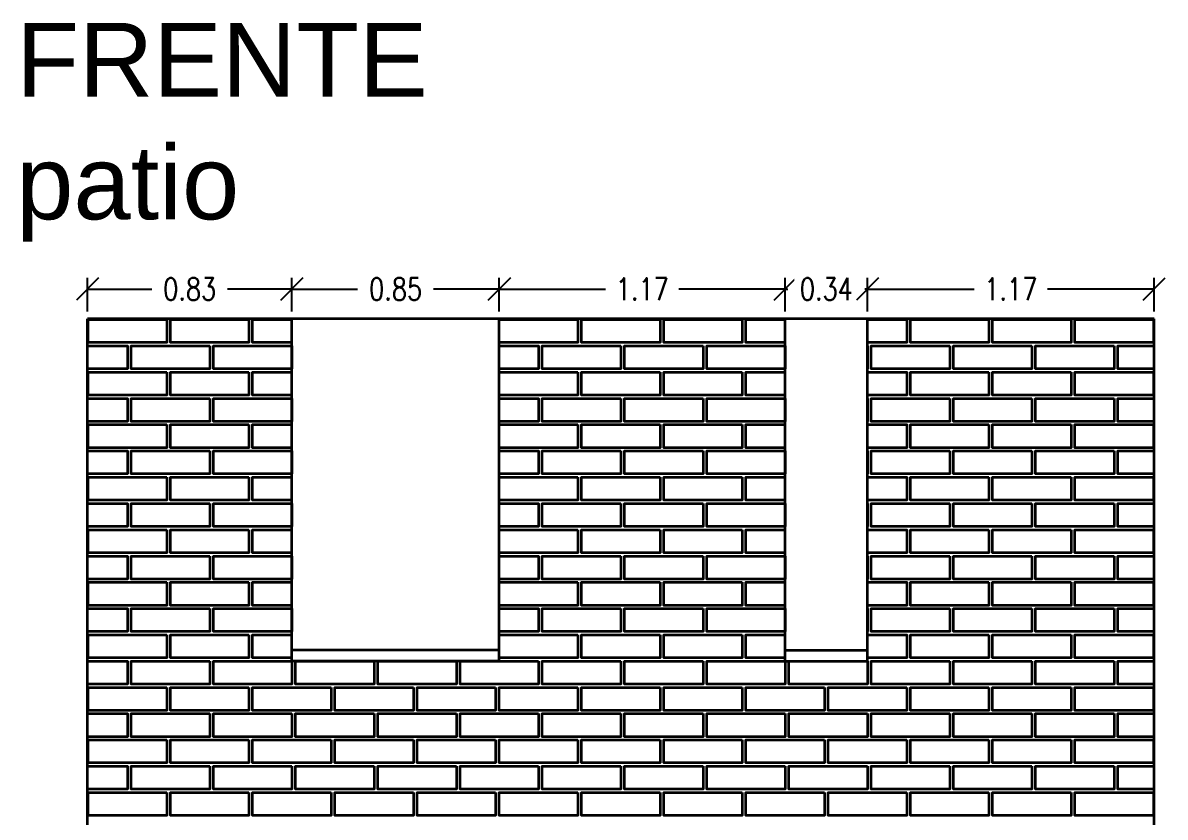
# Model space of a CAD drawing. Header units: metres. Extents: x 45 to 666, y -23 to 325.
# Drawn here: x 212.746 to 217.4, y 61.087 to 64.322 of the extents above; entities that cross this region are included whole.
import ezdxf

# ---------------------------------------------------------------- set-up
doc = ezdxf.new("R2010")
doc.units = ezdxf.units.M
doc.header["$LTSCALE"] = 5
doc.header["$MEASUREMENT"] = 0
doc.layers.get('0').update_dxf_attribs({"color": 30})
doc.layers.get('DEFPOINTS').update_dxf_attribs({"color": 210})
for name, color, linetype, lineweight in [('A-ANNO-DIMS', 3, 'Continuous', 18), ('A-ANNO-TEXT', 3, 'Continuous', 18), ('A-ELEV-MBE1', 7, 'Continuous', 35), ('A-WALL-FULL', 7, 'Continuous', 35)]:
    doc.layers.add(name, color=color, linetype=linetype, lineweight=lineweight)
doc.styles.add('E-ROMANS', font='romans.shx', dxfattribs={"width": 0.8})
doc.styles.get("Standard").update_dxf_attribs({"font": 'arial.ttf'})
doc.dimstyles.new('E-0050_TICK_18', dxfattribs={"dimscale": 0.001, "dimtxt": 90, "dimasz": 90, "dimexe": 45, "dimexo": 30, "dimgap": 45, "dimtad": 0, "dimzin": 0, "dimdsep": 46, "dimtxsty": 'E-ROMANS', "dimblk": 'OBLIQUE', "dimcen": 45, "dimclrd": 256, "dimclre": 256, "dimclrt": 256, "dimadec": 0, "dimazin": 0, "dimtfac": 1, "dimtmove": 1, "dimatfit": 3, "dimldrblk": 'OPEN90', "dimfxl": 1, "dimtfill": 1, "dimtolj": 1, "dimtzin": 0, "dimarcsym": 0})

# ---------------------------------------------------------------- blocks, each defined once
blk = doc.blocks.new('_Oblique')
at = {"color": 0, "linetype": 'ByBlock', "lineweight": -2}
blk.add_line((-0.5, -0.5), (0.5, 0.5), dxfattribs=at)
blk = doc.blocks.new('*D465')
at = {"layer": 'A-ANNO-DIMS', "lineweight": -2, "transparency": 16777216}
for p, q in [((213.009, 63.1466), (213.009, 63.2829)), ((213.842, 63.1466), (213.842, 63.2829)), ((213.009, 63.2379), (213.2708, 63.2379)), ((213.842, 63.2379), (213.5802, 63.2379))]:
    blk.add_line(p, q, dxfattribs=at)
at = {"layer": 'DEFPOINTS', "color": 0, "transparency": 16777216}
for p in [(213.842, 63.2379), (213.009, 63.1166), (213.842, 63.1166)]:
    blk.add_point(p, dxfattribs=at)
at = {"layer": 'A-ANNO-DIMS', "lineweight": -2, "transparency": 16777216, "xscale": 0.09, "yscale": 0.09, "zscale": 0.09, "rotation": 180}
blk.add_blockref('_Oblique', (213.009, 63.2379), dxfattribs=at)
at = {"layer": 'A-ANNO-DIMS', "lineweight": -2, "transparency": 16777216, "xscale": 0.09, "yscale": 0.09, "zscale": 0.09}
blk.add_blockref('_Oblique', (213.842, 63.2379), dxfattribs=at)
at = {"layer": 'A-ANNO-DIMS', "transparency": 16777216, "insert": (213.4255, 63.2379), "char_height": 0.09, "attachment_point": 5, "style": 'E-ROMANS', "bg_fill": 3, "box_fill_scale": 1.25, "bg_fill_color": 256, "bg_fill_true_color": 13158600, "bg_fill_transparency": 0}
blk.add_mtext('\\A1;0.83', dxfattribs=at)
blk = doc.blocks.new('_Open90')
at = {"color": 0, "linetype": 'ByBlock', "lineweight": -2}
for p, q in [((0, 0), (-1, 0)), ((-0.5, 0.5), (0, 0)), ((0, 0), (-0.5, -0.5))]:
    blk.add_line(p, q, dxfattribs=at)
blk = doc.blocks.new('*D466')
at = {"layer": 'A-ANNO-DIMS', "lineweight": -2, "transparency": 16777216}
for p, q in [((213.842, 63.1466), (213.842, 63.2829)), ((214.687, 63.1466), (214.687, 63.2829)), ((213.842, 63.2379), (214.1098, 63.2379)), ((214.687, 63.2379), (214.4192, 63.2379))]:
    blk.add_line(p, q, dxfattribs=at)
at = {"layer": 'DEFPOINTS', "color": 0, "transparency": 16777216}
for p in [(214.687, 63.2379), (213.842, 63.1166), (214.687, 63.1166)]:
    blk.add_point(p, dxfattribs=at)
at = {"layer": 'A-ANNO-DIMS', "lineweight": -2, "transparency": 16777216, "xscale": 0.09, "yscale": 0.09, "zscale": 0.09, "rotation": 180}
blk.add_blockref('_Oblique', (213.842, 63.2379), dxfattribs=at)
at = {"layer": 'A-ANNO-DIMS', "lineweight": -2, "transparency": 16777216, "xscale": 0.09, "yscale": 0.09, "zscale": 0.09}
blk.add_blockref('_Oblique', (214.687, 63.2379), dxfattribs=at)
at = {"layer": 'A-ANNO-DIMS', "transparency": 16777216, "insert": (214.2645, 63.2379), "char_height": 0.09, "attachment_point": 5, "style": 'E-ROMANS', "bg_fill": 3, "box_fill_scale": 1.25, "bg_fill_color": 256, "bg_fill_true_color": 13158600, "bg_fill_transparency": 0}
blk.add_mtext('\\A1;0.85', dxfattribs=at)
blk = doc.blocks.new('*D467')
at = {"layer": 'A-ANNO-DIMS', "lineweight": -2, "transparency": 16777216}
for p, q in [((214.687, 63.1466), (214.687, 63.2829)), ((215.852, 63.1466), (215.852, 63.2829)), ((214.687, 63.2379), (215.1199, 63.2379)), ((215.852, 63.2379), (215.4191, 63.2379))]:
    blk.add_line(p, q, dxfattribs=at)
at = {"layer": 'DEFPOINTS', "color": 0, "transparency": 16777216}
for p in [(215.852, 63.2379), (214.687, 63.1166), (215.852, 63.1166)]:
    blk.add_point(p, dxfattribs=at)
at = {"layer": 'A-ANNO-DIMS', "lineweight": -2, "transparency": 16777216, "xscale": 0.09, "yscale": 0.09, "zscale": 0.09, "rotation": 180}
blk.add_blockref('_Oblique', (214.687, 63.2379), dxfattribs=at)
at = {"layer": 'A-ANNO-DIMS', "lineweight": -2, "transparency": 16777216, "xscale": 0.09, "yscale": 0.09, "zscale": 0.09}
blk.add_blockref('_Oblique', (215.852, 63.2379), dxfattribs=at)
at = {"layer": 'A-ANNO-DIMS', "transparency": 16777216, "insert": (215.2695, 63.2379), "char_height": 0.09, "attachment_point": 5, "style": 'E-ROMANS', "bg_fill": 3, "box_fill_scale": 1.25, "bg_fill_color": 256, "bg_fill_true_color": 13158600, "bg_fill_transparency": 0}
blk.add_mtext('\\A1;1.17', dxfattribs=at)
blk = doc.blocks.new('*D468')
at = {"layer": 'A-ANNO-DIMS', "lineweight": -2, "transparency": 16777216}
for p, q in [((215.852, 63.1466), (215.852, 63.2829)), ((216.187, 63.1466), (216.187, 63.2829)), ((215.852, 63.2379), (215.762, 63.2379)), ((215.852, 63.2379), (215.8631, 63.2379)), ((216.187, 63.2379), (216.1759, 63.2379)), ((216.187, 63.2379), (216.277, 63.2379))]:
    blk.add_line(p, q, dxfattribs=at)
at = {"layer": 'DEFPOINTS', "color": 0, "transparency": 16777216}
for p in [(216.187, 63.2379), (215.852, 63.1166), (216.187, 63.1166)]:
    blk.add_point(p, dxfattribs=at)
at = {"layer": 'A-ANNO-DIMS', "lineweight": -2, "transparency": 16777216, "xscale": 0.09, "yscale": 0.09, "zscale": 0.09}
blk.add_blockref('_Oblique', (215.852, 63.2379), dxfattribs=at)
at = {"layer": 'A-ANNO-DIMS', "lineweight": -2, "transparency": 16777216, "xscale": 0.09, "yscale": 0.09, "zscale": 0.09, "rotation": 180}
blk.add_blockref('_Oblique', (216.187, 63.2379), dxfattribs=at)
at = {"layer": 'A-ANNO-DIMS', "transparency": 16777216, "insert": (216.0195, 63.2379), "char_height": 0.09, "attachment_point": 5, "style": 'E-ROMANS', "bg_fill": 3, "box_fill_scale": 1.25, "bg_fill_color": 256, "bg_fill_true_color": 13158600, "bg_fill_transparency": 0}
blk.add_mtext('\\A1;0.34', dxfattribs=at)
blk = doc.blocks.new('*D469')
at = {"layer": 'A-ANNO-DIMS', "lineweight": -2, "transparency": 16777216}
for p, q in [((216.187, 63.1466), (216.187, 63.2829)), ((217.355, 63.1466), (217.355, 63.2829)), ((216.187, 63.2379), (216.6214, 63.2379)), ((217.355, 63.2379), (216.9206, 63.2379))]:
    blk.add_line(p, q, dxfattribs=at)
at = {"layer": 'DEFPOINTS', "color": 0, "transparency": 16777216}
for p in [(217.355, 63.2379), (216.187, 63.1166), (217.355, 63.1166)]:
    blk.add_point(p, dxfattribs=at)
at = {"layer": 'A-ANNO-DIMS', "lineweight": -2, "transparency": 16777216, "xscale": 0.09, "yscale": 0.09, "zscale": 0.09, "rotation": 180}
blk.add_blockref('_Oblique', (216.187, 63.2379), dxfattribs=at)
at = {"layer": 'A-ANNO-DIMS', "lineweight": -2, "transparency": 16777216, "xscale": 0.09, "yscale": 0.09, "zscale": 0.09}
blk.add_blockref('_Oblique', (217.355, 63.2379), dxfattribs=at)
at = {"layer": 'A-ANNO-DIMS', "transparency": 16777216, "insert": (216.771, 63.2379), "char_height": 0.09, "attachment_point": 5, "style": 'E-ROMANS', "bg_fill": 3, "box_fill_scale": 1.25, "bg_fill_color": 256, "bg_fill_true_color": 13158600, "bg_fill_transparency": 0}
blk.add_mtext('\\A1;1.17', dxfattribs=at)

msp = doc.modelspace()

# ---------------------------------------------------------------- linework, layer by layer
at = {"layer": 'A-ELEV-MBE1'}
for points in [[(213.332, 63.1136), (213.332, 63.0196), (213.012, 63.0196), (213.012, 63.1136)], [(213.667, 63.1136), (213.667, 63.0196), (213.347, 63.0196), (213.347, 63.1136)], [(215.007, 63.1136), (215.007, 63.0196), (214.687, 63.0196), (214.687, 63.1136)], [(215.342, 63.1136), (215.342, 63.0196), (215.022, 63.0196), (215.022, 63.1136)], [(215.677, 63.1136), (215.677, 63.0196), (215.357, 63.0196), (215.357, 63.1136)], [(216.682, 63.1136), (216.682, 63.0196), (216.362, 63.0196), (216.362, 63.1136)], [(217.017, 63.1136), (217.017, 63.0196), (216.697, 63.0196), (216.697, 63.1136)], [(217.352, 63.1136), (217.352, 63.0196), (217.032, 63.0196), (217.032, 63.1136)], [(213.507, 63.0066), (213.507, 62.9126), (213.187, 62.9126), (213.187, 63.0066)], [(213.842, 63.0066), (213.842, 62.9126), (213.522, 62.9126), (213.522, 63.0066)], [(215.182, 63.0066), (215.182, 62.9126), (214.862, 62.9126), (214.862, 63.0066)], [(215.517, 63.0066), (215.517, 62.9126), (215.197, 62.9126), (215.197, 63.0066)], [(215.852, 63.0066), (215.852, 62.9126), (215.532, 62.9126), (215.532, 63.0066)], [(216.522, 63.0066), (216.522, 62.9126), (216.202, 62.9126), (216.202, 63.0066)], [(216.857, 63.0066), (216.857, 62.9126), (216.537, 62.9126), (216.537, 63.0066)], [(217.192, 63.0066), (217.192, 62.9126), (216.872, 62.9126), (216.872, 63.0066)], [(213.332, 62.8996), (213.332, 62.8056), (213.012, 62.8056), (213.012, 62.8996)], [(213.667, 62.8996), (213.667, 62.8056), (213.347, 62.8056), (213.347, 62.8996)], [(215.007, 62.8996), (215.007, 62.8056), (214.687, 62.8056), (214.687, 62.8996)], [(215.342, 62.8996), (215.342, 62.8056), (215.022, 62.8056), (215.022, 62.8996)], [(215.677, 62.8996), (215.677, 62.8056), (215.357, 62.8056), (215.357, 62.8996)], [(216.682, 62.8996), (216.682, 62.8056), (216.362, 62.8056), (216.362, 62.8996)], [(217.017, 62.8996), (217.017, 62.8056), (216.697, 62.8056), (216.697, 62.8996)], [(217.352, 62.8996), (217.352, 62.8056), (217.032, 62.8056), (217.032, 62.8996)], [(213.507, 62.7926), (213.507, 62.6986), (213.187, 62.6986), (213.187, 62.7926)], [(213.842, 62.7926), (213.842, 62.6986), (213.522, 62.6986), (213.522, 62.7926)], [(215.182, 62.7926), (215.182, 62.6986), (214.862, 62.6986), (214.862, 62.7926)], [(215.517, 62.7926), (215.517, 62.6986), (215.197, 62.6986), (215.197, 62.7926)], [(215.852, 62.7926), (215.852, 62.6986), (215.532, 62.6986), (215.532, 62.7926)], [(216.522, 62.7926), (216.522, 62.6986), (216.202, 62.6986), (216.202, 62.7926)], [(216.857, 62.7926), (216.857, 62.6986), (216.537, 62.6986), (216.537, 62.7926)], [(217.192, 62.7926), (217.192, 62.6986), (216.872, 62.6986), (216.872, 62.7926)], [(213.332, 62.6856), (213.332, 62.5916), (213.012, 62.5916), (213.012, 62.6856)], [(213.667, 62.6856), (213.667, 62.5916), (213.347, 62.5916), (213.347, 62.6856)], [(215.007, 62.6856), (215.007, 62.5916), (214.687, 62.5916), (214.687, 62.6856)], [(215.342, 62.6856), (215.342, 62.5916), (215.022, 62.5916), (215.022, 62.6856)], [(215.677, 62.6856), (215.677, 62.5916), (215.357, 62.5916), (215.357, 62.6856)], [(216.682, 62.6856), (216.682, 62.5916), (216.362, 62.5916), (216.362, 62.6856)], [(217.017, 62.6856), (217.017, 62.5916), (216.697, 62.5916), (216.697, 62.6856)], [(217.352, 62.6856), (217.352, 62.5916), (217.032, 62.5916), (217.032, 62.6856)], [(213.507, 62.5786), (213.507, 62.4846), (213.187, 62.4846), (213.187, 62.5786)], [(213.842, 62.5786), (213.842, 62.4846), (213.522, 62.4846), (213.522, 62.5786)], [(215.182, 62.5786), (215.182, 62.4846), (214.862, 62.4846), (214.862, 62.5786)], [(215.517, 62.5786), (215.517, 62.4846), (215.197, 62.4846), (215.197, 62.5786)], [(215.852, 62.5786), (215.852, 62.4846), (215.532, 62.4846), (215.532, 62.5786)], [(216.522, 62.5786), (216.522, 62.4846), (216.202, 62.4846), (216.202, 62.5786)], [(216.857, 62.5786), (216.857, 62.4846), (216.537, 62.4846), (216.537, 62.5786)], [(217.192, 62.5786), (217.192, 62.4846), (216.872, 62.4846), (216.872, 62.5786)], [(213.332, 62.4716), (213.332, 62.3776), (213.012, 62.3776), (213.012, 62.4716)], [(213.667, 62.4716), (213.667, 62.3776), (213.347, 62.3776), (213.347, 62.4716)], [(215.007, 62.4716), (215.007, 62.3776), (214.687, 62.3776), (214.687, 62.4716)], [(215.342, 62.4716), (215.342, 62.3776), (215.022, 62.3776), (215.022, 62.4716)], [(215.677, 62.4716), (215.677, 62.3776), (215.357, 62.3776), (215.357, 62.4716)], [(216.682, 62.4716), (216.682, 62.3776), (216.362, 62.3776), (216.362, 62.4716)], [(217.017, 62.4716), (217.017, 62.3776), (216.697, 62.3776), (216.697, 62.4716)], [(217.352, 62.4716), (217.352, 62.3776), (217.032, 62.3776), (217.032, 62.4716)], [(213.507, 62.3646), (213.507, 62.2706), (213.187, 62.2706), (213.187, 62.3646)], [(213.842, 62.3646), (213.842, 62.2706), (213.522, 62.2706), (213.522, 62.3646)], [(215.182, 62.3646), (215.182, 62.2706), (214.862, 62.2706), (214.862, 62.3646)], [(215.517, 62.3646), (215.517, 62.2706), (215.197, 62.2706), (215.197, 62.3646)], [(215.852, 62.3646), (215.852, 62.2706), (215.532, 62.2706), (215.532, 62.3646)], [(216.522, 62.3646), (216.522, 62.2706), (216.202, 62.2706), (216.202, 62.3646)], [(216.857, 62.3646), (216.857, 62.2706), (216.537, 62.2706), (216.537, 62.3646)], [(217.192, 62.3646), (217.192, 62.2706), (216.872, 62.2706), (216.872, 62.3646)], [(213.332, 62.2576), (213.332, 62.1636), (213.012, 62.1636), (213.012, 62.2576)], [(213.667, 62.2576), (213.667, 62.1636), (213.347, 62.1636), (213.347, 62.2576)], [(215.007, 62.2576), (215.007, 62.1636), (214.687, 62.1636), (214.687, 62.2576)], [(215.342, 62.2576), (215.342, 62.1636), (215.022, 62.1636), (215.022, 62.2576)], [(215.677, 62.2576), (215.677, 62.1636), (215.357, 62.1636), (215.357, 62.2576)], [(216.682, 62.2576), (216.682, 62.1636), (216.362, 62.1636), (216.362, 62.2576)], [(217.017, 62.2576), (217.017, 62.1636), (216.697, 62.1636), (216.697, 62.2576)], [(217.352, 62.2576), (217.352, 62.1636), (217.032, 62.1636), (217.032, 62.2576)], [(213.507, 62.1506), (213.507, 62.0566), (213.187, 62.0566), (213.187, 62.1506)], [(213.842, 62.1506), (213.842, 62.0566), (213.522, 62.0566), (213.522, 62.1506)], [(215.182, 62.1506), (215.182, 62.0566), (214.862, 62.0566), (214.862, 62.1506)], [(215.517, 62.1506), (215.517, 62.0566), (215.197, 62.0566), (215.197, 62.1506)], [(215.852, 62.1506), (215.852, 62.0566), (215.532, 62.0566), (215.532, 62.1506)], [(216.522, 62.1506), (216.522, 62.0566), (216.202, 62.0566), (216.202, 62.1506)], [(216.857, 62.1506), (216.857, 62.0566), (216.537, 62.0566), (216.537, 62.1506)], [(217.192, 62.1506), (217.192, 62.0566), (216.872, 62.0566), (216.872, 62.1506)], [(213.332, 62.0436), (213.332, 61.9496), (213.012, 61.9496), (213.012, 62.0436)], [(213.667, 62.0436), (213.667, 61.9496), (213.347, 61.9496), (213.347, 62.0436)], [(215.007, 62.0436), (215.007, 61.9496), (214.687, 61.9496), (214.687, 62.0436)], [(215.342, 62.0436), (215.342, 61.9496), (215.022, 61.9496), (215.022, 62.0436)], [(215.677, 62.0436), (215.677, 61.9496), (215.357, 61.9496), (215.357, 62.0436)], [(216.682, 62.0436), (216.682, 61.9496), (216.362, 61.9496), (216.362, 62.0436)], [(217.017, 62.0436), (217.017, 61.9496), (216.697, 61.9496), (216.697, 62.0436)], [(217.352, 62.0436), (217.352, 61.9496), (217.032, 61.9496), (217.032, 62.0436)], [(213.507, 61.9366), (213.507, 61.8426), (213.187, 61.8426), (213.187, 61.9366)], [(213.842, 61.9366), (213.842, 61.8426), (213.522, 61.8426), (213.522, 61.9366)], [(215.182, 61.9366), (215.182, 61.8426), (214.862, 61.8426), (214.862, 61.9366)], [(215.517, 61.9366), (215.517, 61.8426), (215.197, 61.8426), (215.197, 61.9366)], [(215.852, 61.9366), (215.852, 61.8426), (215.532, 61.8426), (215.532, 61.9366)], [(216.522, 61.9366), (216.522, 61.8426), (216.202, 61.8426), (216.202, 61.9366)], [(216.857, 61.9366), (216.857, 61.8426), (216.537, 61.8426), (216.537, 61.9366)], [(217.192, 61.9366), (217.192, 61.8426), (216.872, 61.8426), (216.872, 61.9366)], [(213.332, 61.8296), (213.332, 61.7356), (213.012, 61.7356), (213.012, 61.8296)], [(213.667, 61.8296), (213.667, 61.7356), (213.347, 61.7356), (213.347, 61.8296)], [(215.007, 61.8296), (215.007, 61.7356), (214.687, 61.7356), (214.687, 61.8296)], [(215.342, 61.8296), (215.342, 61.7356), (215.022, 61.7356), (215.022, 61.8296)], [(215.677, 61.8296), (215.677, 61.7356), (215.357, 61.7356), (215.357, 61.8296)], [(216.682, 61.8296), (216.682, 61.7356), (216.362, 61.7356), (216.362, 61.8296)], [(217.017, 61.8296), (217.017, 61.7356), (216.697, 61.7356), (216.697, 61.8296)], [(217.352, 61.8296), (217.352, 61.7356), (217.032, 61.7356), (217.032, 61.8296)], [(213.507, 61.7226), (213.507, 61.6286), (213.187, 61.6286), (213.187, 61.7226)], [(213.842, 61.7226), (213.842, 61.6286), (213.522, 61.6286), (213.522, 61.7226)], [(214.177, 61.7226), (214.177, 61.6286), (213.857, 61.6286), (213.857, 61.7226)], [(214.512, 61.7226), (214.512, 61.6286), (214.192, 61.6286), (214.192, 61.7226)], [(214.847, 61.7226), (214.847, 61.6286), (214.527, 61.6286), (214.527, 61.7226)], [(215.182, 61.7226), (215.182, 61.6286), (214.862, 61.6286), (214.862, 61.7226)], [(215.517, 61.7226), (215.517, 61.6286), (215.197, 61.6286), (215.197, 61.7226)], [(215.852, 61.7226), (215.852, 61.6286), (215.532, 61.6286), (215.532, 61.7226)], [(216.187, 61.7226), (216.187, 61.6286), (215.867, 61.6286), (215.867, 61.7226)], [(216.522, 61.7226), (216.522, 61.6286), (216.202, 61.6286), (216.202, 61.7226)], [(216.857, 61.7226), (216.857, 61.6286), (216.537, 61.6286), (216.537, 61.7226)], [(217.192, 61.7226), (217.192, 61.6286), (216.872, 61.6286), (216.872, 61.7226)], [(213.332, 61.6156), (213.332, 61.5216), (213.012, 61.5216), (213.012, 61.6156)], [(213.667, 61.6156), (213.667, 61.5216), (213.347, 61.5216), (213.347, 61.6156)], [(214.002, 61.6156), (214.002, 61.5216), (213.682, 61.5216), (213.682, 61.6156)], [(214.337, 61.6156), (214.337, 61.5216), (214.017, 61.5216), (214.017, 61.6156)], [(214.672, 61.6156), (214.672, 61.5216), (214.352, 61.5216), (214.352, 61.6156)], [(215.007, 61.6156), (215.007, 61.5216), (214.687, 61.5216), (214.687, 61.6156)], [(215.342, 61.6156), (215.342, 61.5216), (215.022, 61.5216), (215.022, 61.6156)], [(215.677, 61.6156), (215.677, 61.5216), (215.357, 61.5216), (215.357, 61.6156)], [(216.012, 61.6156), (216.012, 61.5216), (215.692, 61.5216), (215.692, 61.6156)], [(216.347, 61.6156), (216.347, 61.5216), (216.027, 61.5216), (216.027, 61.6156)], [(216.682, 61.6156), (216.682, 61.5216), (216.362, 61.5216), (216.362, 61.6156)], [(217.017, 61.6156), (217.017, 61.5216), (216.697, 61.5216), (216.697, 61.6156)], [(217.352, 61.6156), (217.352, 61.5216), (217.032, 61.5216), (217.032, 61.6156)], [(213.507, 61.5086), (213.507, 61.4146), (213.187, 61.4146), (213.187, 61.5086)], [(213.842, 61.5086), (213.842, 61.4146), (213.522, 61.4146), (213.522, 61.5086)], [(214.177, 61.5086), (214.177, 61.4146), (213.857, 61.4146), (213.857, 61.5086)], [(214.512, 61.5086), (214.512, 61.4146), (214.192, 61.4146), (214.192, 61.5086)], [(214.847, 61.5086), (214.847, 61.4146), (214.527, 61.4146), (214.527, 61.5086)], [(215.182, 61.5086), (215.182, 61.4146), (214.862, 61.4146), (214.862, 61.5086)], [(215.517, 61.5086), (215.517, 61.4146), (215.197, 61.4146), (215.197, 61.5086)], [(215.852, 61.5086), (215.852, 61.4146), (215.532, 61.4146), (215.532, 61.5086)], [(216.187, 61.5086), (216.187, 61.4146), (215.867, 61.4146), (215.867, 61.5086)], [(216.522, 61.5086), (216.522, 61.4146), (216.202, 61.4146), (216.202, 61.5086)], [(216.857, 61.5086), (216.857, 61.4146), (216.537, 61.4146), (216.537, 61.5086)], [(217.192, 61.5086), (217.192, 61.4146), (216.872, 61.4146), (216.872, 61.5086)], [(213.332, 61.4016), (213.332, 61.3076), (213.012, 61.3076), (213.012, 61.4016)], [(213.667, 61.4016), (213.667, 61.3076), (213.347, 61.3076), (213.347, 61.4016)], [(214.002, 61.4016), (214.002, 61.3076), (213.682, 61.3076), (213.682, 61.4016)], [(214.337, 61.4016), (214.337, 61.3076), (214.017, 61.3076), (214.017, 61.4016)], [(214.672, 61.4016), (214.672, 61.3076), (214.352, 61.3076), (214.352, 61.4016)], [(215.007, 61.4016), (215.007, 61.3076), (214.687, 61.3076), (214.687, 61.4016)], [(215.342, 61.4016), (215.342, 61.3076), (215.022, 61.3076), (215.022, 61.4016)], [(215.677, 61.4016), (215.677, 61.3076), (215.357, 61.3076), (215.357, 61.4016)], [(216.012, 61.4016), (216.012, 61.3076), (215.692, 61.3076), (215.692, 61.4016)], [(216.347, 61.4016), (216.347, 61.3076), (216.027, 61.3076), (216.027, 61.4016)], [(216.682, 61.4016), (216.682, 61.3076), (216.362, 61.3076), (216.362, 61.4016)], [(217.017, 61.4016), (217.017, 61.3076), (216.697, 61.3076), (216.697, 61.4016)], [(217.352, 61.4016), (217.352, 61.3076), (217.032, 61.3076), (217.032, 61.4016)], [(213.507, 61.2946), (213.507, 61.2006), (213.187, 61.2006), (213.187, 61.2946)], [(213.842, 61.2946), (213.842, 61.2006), (213.522, 61.2006), (213.522, 61.2946)], [(214.177, 61.2946), (214.177, 61.2006), (213.857, 61.2006), (213.857, 61.2946)], [(214.512, 61.2946), (214.512, 61.2006), (214.192, 61.2006), (214.192, 61.2946)], [(214.847, 61.2946), (214.847, 61.2006), (214.527, 61.2006), (214.527, 61.2946)], [(215.182, 61.2946), (215.182, 61.2006), (214.862, 61.2006), (214.862, 61.2946)], [(215.517, 61.2946), (215.517, 61.2006), (215.197, 61.2006), (215.197, 61.2946)], [(215.852, 61.2946), (215.852, 61.2006), (215.532, 61.2006), (215.532, 61.2946)], [(216.187, 61.2946), (216.187, 61.2006), (215.867, 61.2006), (215.867, 61.2946)], [(216.522, 61.2946), (216.522, 61.2006), (216.202, 61.2006), (216.202, 61.2946)], [(216.857, 61.2946), (216.857, 61.2006), (216.537, 61.2006), (216.537, 61.2946)], [(217.192, 61.2946), (217.192, 61.2006), (216.872, 61.2006), (216.872, 61.2946)], [(213.332, 61.1876), (213.332, 61.0936), (213.012, 61.0936), (213.012, 61.1876)], [(213.667, 61.1876), (213.667, 61.0936), (213.347, 61.0936), (213.347, 61.1876)], [(214.002, 61.1876), (214.002, 61.0936), (213.682, 61.0936), (213.682, 61.1876)], [(214.337, 61.1876), (214.337, 61.0936), (214.017, 61.0936), (214.017, 61.1876)], [(214.672, 61.1876), (214.672, 61.0936), (214.352, 61.0936), (214.352, 61.1876)], [(215.007, 61.1876), (215.007, 61.0936), (214.687, 61.0936), (214.687, 61.1876)], [(215.342, 61.1876), (215.342, 61.0936), (215.022, 61.0936), (215.022, 61.1876)], [(215.677, 61.1876), (215.677, 61.0936), (215.357, 61.0936), (215.357, 61.1876)], [(216.012, 61.1876), (216.012, 61.0936), (215.692, 61.0936), (215.692, 61.1876)], [(216.347, 61.1876), (216.347, 61.0936), (216.027, 61.0936), (216.027, 61.1876)], [(216.682, 61.1876), (216.682, 61.0936), (216.362, 61.0936), (216.362, 61.1876)], [(217.017, 61.1876), (217.017, 61.0936), (216.697, 61.0936), (216.697, 61.1876)], [(217.352, 61.1876), (217.352, 61.0936), (217.032, 61.0936), (217.032, 61.1876)]]:
    msp.add_lwpolyline(points, close=True, dxfattribs=at)
for points in [[(213.842, 63.0196), (213.682, 63.0196), (213.682, 63.1136), (213.842, 63.1136)], [(215.852, 63.0196), (215.692, 63.0196), (215.692, 63.1136), (215.852, 63.1136)], [(216.187, 63.1136), (216.347, 63.1136), (216.347, 63.0196), (216.187, 63.0196)], [(213.009, 63.0066), (213.172, 63.0066), (213.172, 62.9126), (213.009, 62.9126)], [(214.687, 63.0066), (214.847, 63.0066), (214.847, 62.9126), (214.687, 62.9126)], [(216.187, 63.0066), (216.187, 62.9126)], [(217.355, 62.9126), (217.207, 62.9126), (217.207, 63.0066), (217.355, 63.0066)], [(213.842, 62.8056), (213.682, 62.8056), (213.682, 62.8996), (213.842, 62.8996)], [(215.852, 62.8056), (215.692, 62.8056), (215.692, 62.8996), (215.852, 62.8996)], [(216.187, 62.8996), (216.347, 62.8996), (216.347, 62.8056), (216.187, 62.8056)], [(213.009, 62.7926), (213.172, 62.7926), (213.172, 62.6986), (213.009, 62.6986)], [(214.687, 62.7926), (214.847, 62.7926), (214.847, 62.6986), (214.687, 62.6986)], [(216.187, 62.7926), (216.187, 62.6986)], [(217.355, 62.6986), (217.207, 62.6986), (217.207, 62.7926), (217.355, 62.7926)], [(213.842, 62.5916), (213.682, 62.5916), (213.682, 62.6856), (213.842, 62.6856)], [(215.852, 62.5916), (215.692, 62.5916), (215.692, 62.6856), (215.852, 62.6856)], [(216.187, 62.6856), (216.347, 62.6856), (216.347, 62.5916), (216.187, 62.5916)], [(213.009, 62.5786), (213.172, 62.5786), (213.172, 62.4846), (213.009, 62.4846)], [(214.687, 62.5786), (214.847, 62.5786), (214.847, 62.4846), (214.687, 62.4846)], [(216.187, 62.5786), (216.187, 62.4846)], [(217.355, 62.4846), (217.207, 62.4846), (217.207, 62.5786), (217.355, 62.5786)], [(213.842, 62.3776), (213.682, 62.3776), (213.682, 62.4716), (213.842, 62.4716)], [(215.852, 62.3776), (215.692, 62.3776), (215.692, 62.4716), (215.852, 62.4716)], [(216.187, 62.4716), (216.347, 62.4716), (216.347, 62.3776), (216.187, 62.3776)], [(213.009, 62.3646), (213.172, 62.3646), (213.172, 62.2706), (213.009, 62.2706)], [(214.687, 62.3646), (214.847, 62.3646), (214.847, 62.2706), (214.687, 62.2706)], [(216.187, 62.3646), (216.187, 62.2706)], [(217.355, 62.2706), (217.207, 62.2706), (217.207, 62.3646), (217.355, 62.3646)], [(213.842, 62.1636), (213.682, 62.1636), (213.682, 62.2576), (213.842, 62.2576)], [(215.852, 62.1636), (215.692, 62.1636), (215.692, 62.2576), (215.852, 62.2576)], [(216.187, 62.2576), (216.347, 62.2576), (216.347, 62.1636), (216.187, 62.1636)], [(213.009, 62.1506), (213.172, 62.1506), (213.172, 62.0566), (213.009, 62.0566)], [(214.687, 62.1506), (214.847, 62.1506), (214.847, 62.0566), (214.687, 62.0566)], [(216.187, 62.1506), (216.187, 62.0566)], [(217.355, 62.0566), (217.207, 62.0566), (217.207, 62.1506), (217.355, 62.1506)], [(213.842, 61.9496), (213.682, 61.9496), (213.682, 62.0436), (213.842, 62.0436)], [(215.852, 61.9496), (215.692, 61.9496), (215.692, 62.0436), (215.852, 62.0436)], [(216.187, 62.0436), (216.347, 62.0436), (216.347, 61.9496), (216.187, 61.9496)], [(213.009, 61.9366), (213.172, 61.9366), (213.172, 61.8426), (213.009, 61.8426)], [(214.687, 61.9366), (214.847, 61.9366), (214.847, 61.8426), (214.687, 61.8426)], [(216.187, 61.9366), (216.187, 61.8426)], [(217.355, 61.8426), (217.207, 61.8426), (217.207, 61.9366), (217.355, 61.9366)], [(213.842, 61.7356), (213.682, 61.7356), (213.682, 61.8296), (213.842, 61.8296)], [(215.852, 61.7356), (215.692, 61.7356), (215.692, 61.8296), (215.852, 61.8296)], [(216.187, 61.8296), (216.347, 61.8296), (216.347, 61.7356), (216.187, 61.7356)], [(213.009, 61.7226), (213.172, 61.7226), (213.172, 61.6286), (213.009, 61.6286)], [(217.355, 61.6286), (217.207, 61.6286), (217.207, 61.7226), (217.355, 61.7226)], [(213.009, 61.5086), (213.172, 61.5086), (213.172, 61.4146), (213.009, 61.4146)], [(217.355, 61.4146), (217.207, 61.4146), (217.207, 61.5086), (217.355, 61.5086)], [(213.009, 61.2946), (213.172, 61.2946), (213.172, 61.2006), (213.009, 61.2006)], [(217.355, 61.2006), (217.207, 61.2006), (217.207, 61.2946), (217.355, 61.2946)]]:
    msp.add_lwpolyline(points, dxfattribs=at)
at = {"layer": 'A-WALL-FULL'}
for p, q in [((217.355, 63.1166), (213.009, 63.1166)), ((213.009, 58.0748), (213.009, 63.1166)), ((213.842, 61.7226), (213.842, 63.1166)), ((214.687, 61.7226), (214.687, 63.1166)), ((215.852, 61.7226), (215.852, 63.1166)), ((216.187, 61.7226), (216.187, 63.1166)), ((217.355, 58.0748), (217.355, 63.1166)), ((214.687, 61.7666), (213.842, 61.7666)), ((215.852, 61.7666), (216.187, 61.7666)), ((214.687, 61.7226), (213.842, 61.7226)), ((215.852, 61.7226), (216.187, 61.7226))]:
    msp.add_line(p, q, dxfattribs=at)

# ---------------------------------------------------------------- texts
at = {"layer": 'A-ANNO-TEXT', "insert": (212.7187, 64.3219), "char_height": 0.3, "width": 1.641003, "attachment_point": 1}
msp.add_mtext('FRENTE patio', dxfattribs=at)

# ---------------------------------------------------------------- next in the draw order: dimensions: what is measured, and where the dimension line sits
at = {"layer": 'A-ANNO-DIMS'}
dim = msp.add_linear_dim(base=(213.842, 63.2379), p1=(213.009, 63.1166), p2=(213.842, 63.1166), dimstyle='E-0050_TICK_18', dxfattribs=at)
dim.commit()
dim.dimension.update_dxf_attribs({"geometry": '*D465', "text_midpoint": (213.4255, 63.2379)})

# ---------------------------------------------------------------- next in the draw order: dimensions: what is measured, and where the dimension line sits
dim = msp.add_linear_dim(base=(214.6869917812, 63.2379017364), p1=(213.8419917812, 63.1165782664), p2=(214.6869917812, 63.1165782664), dimstyle='E-0050_TICK_18', dxfattribs=at)
dim.commit()
dim.dimension.update_dxf_attribs({"geometry": '*D466', "text_midpoint": (214.2644917812, 63.2379017364)})

# ---------------------------------------------------------------- next in the draw order: dimensions: what is measured, and where the dimension line sits
dim = msp.add_linear_dim(base=(215.8519917812, 63.2379017364), p1=(214.6869917812, 63.1165782664), p2=(215.8519917812, 63.1165782664), dimstyle='E-0050_TICK_18', dxfattribs=at)
dim.commit()
dim.dimension.update_dxf_attribs({"geometry": '*D467', "text_midpoint": (215.2694917812, 63.2379017364)})

# ---------------------------------------------------------------- next in the draw order: dimensions: what is measured, and where the dimension line sits
dim = msp.add_linear_dim(base=(216.1869917812, 63.2379017364), p1=(215.8519917812, 63.1165782664), p2=(216.1869917812, 63.1165782664), dimstyle='E-0050_TICK_18', dxfattribs=at)
dim.commit()
dim.dimension.update_dxf_attribs({"geometry": '*D468', "text_midpoint": (216.0194917812, 63.2379017364)})

# ---------------------------------------------------------------- next in the draw order: dimensions: what is measured, and where the dimension line sits
dim = msp.add_linear_dim(base=(217.355, 63.2379), p1=(216.187, 63.1166), p2=(217.355, 63.1166), dimstyle='E-0050_TICK_18', dxfattribs=at)
dim.commit()
dim.dimension.update_dxf_attribs({"geometry": '*D469', "text_midpoint": (216.771, 63.2379)})

doc.saveas('drawing.dxf')
